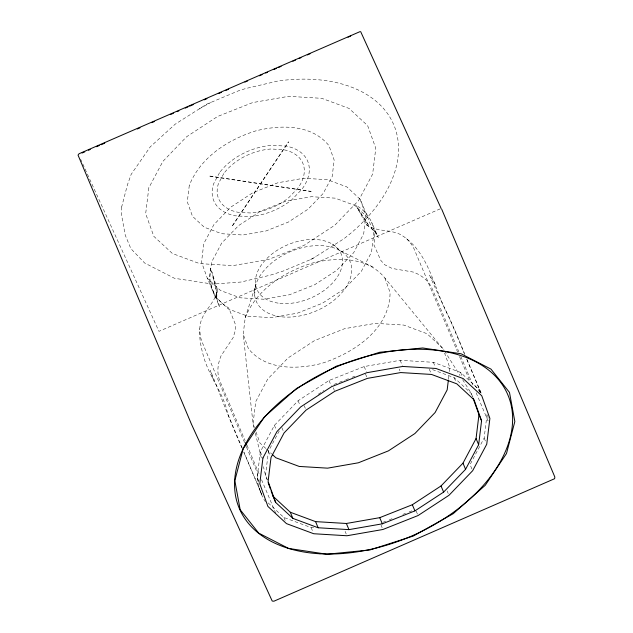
<?xml version="1.0" encoding="UTF-8"?>
<svg xmlns="http://www.w3.org/2000/svg" width="633" height="633" viewBox="0 0 633 633"><rect width="100%" height="100%" fill="white"/><g stroke="black" fill="none" stroke-linecap="round" stroke-linejoin="round"><path stroke-width="0.47" stroke-dasharray="3.17 2.37" d="M254.664 295.128L255.503 283.869M242.304 448.306L227.722 413.776C223.552 392.808 208.589 376.097 203.233 355.303C200.344 344.621 198.232 333.1 200.732 322.126C204.024 310.186 215.679 302.194 217.42 289.669L210.639 268.186L209.942 273.931A86.404 54.842 -22.9 0 0 223.987 304.789L228.822 308.129L235.112 323.653L235.603 329.603L233.102 337.674L221.052 355.849C217.76 363.722 216.565 372.623 219.778 380.773L245.106 440.734M217.42 289.669L216.771 294.962L216.233 289.408L211.731 271.415M253.975 427.536L253.05 423.714L243.207 334.208L245.208 317.719L255.985 284.249M258.81 482.18L257.188 477.654L260.329 451.827L274.421 425.329L298.088 400.752L329.018 380.504L364.173 366.562L400.119 360.296L433.344 362.313L460.579 372.426L479.165 389.627L480.653 393.14M279.24 430.986L268.424 451.329L265.512 475.288L267.15 479.846M448.457 379.302L448.924 375.464M449.39 371.618L449.857 367.781L444.564 353.04M471.909 468.966L470.058 464.575L484.15 438.076L487.054 414.164M245.208 317.719C256.444 289.653 283.671 272.15 311.491 263.296C336.202 257.038 367.362 256.325 384.896 278.022L443.947 350.073M232.438 225.641L288.537 141.8M232.509 225.799L288.601 141.958M318.209 394.296L323.946 390.537M199.158 108.963L210.639 102.522M310.542 259.577L315.598 256.745M440.244 208.835L158.962 331.344L80.541 159.073M333.955 384.453L338.489 382.656M339.391 382.292L344.827 380.14M345.737 379.776L348.451 378.7M352.075 377.268L354.796 376.184M383.005 522.265L385.711 521.196M389.319 519.764L392.025 518.696M402.841 514.4L405.547 513.331M409.147 511.899L411.854 510.831M268.17 502.926L283.901 517.485L311.135 527.59L316.025 527.89M209.871 176.053L311.104 191.38M209.942 176.219L311.175 191.538M432.529 369.632L454.185 377.672L471.435 393.631L472.914 397.144M373.027 267.039L340.348 250.795L332.357 244.101M458.885 351.924L432.03 288.339C428.454 280.411 421.285 275.078 413.349 272.095L392.088 268.432L384.611 264.705L380.702 260.242L373.953 244.916L374.657 239.171A86.404 54.842 -22.9 0 0 360.604 208.312L355.778 204.973L366.428 224.762C376.572 232.129 390.292 229.051 401.093 234.867C430.155 252.82 433.74 289.874 449.106 317.355L464.844 354.607M366.428 224.762L370.891 227.84L375.432 232.05L373.502 230.151L377.189 234.796L375.424 232.343L378.241 237.383L371.508 222.056M360.13 199.213L346.852 186.917L327.388 179.701L303.658 178.253L277.974 182.739L252.852 192.693L230.752 207.165L213.843 224.723L203.771 243.658L201.531 262.109L207.331 278.275L215.125 296.719L228.41 309.015L247.867 316.239L271.604 317.679L297.288 313.2L322.411 303.239L344.502 288.775L361.419 271.217L371.484 252.282L373.731 233.83L367.923 217.665L360.13 199.213L365.937 215.378L363.69 233.83L353.625 252.765L336.709 270.323L314.617 284.787L289.495 294.749L263.811 299.227L240.073 297.787L220.616 290.563L207.331 278.275M367.923 217.665L354.646 205.369L335.181 198.153L311.452 196.705L285.768 201.183L260.646 211.145L238.546 225.617L221.637 243.175L211.564 262.109L209.325 280.561L215.125 296.719M442.91 348.427L427.014 333.71L403.719 325.069L375.306 323.344L344.558 328.701L314.482 340.625L288.031 357.946L267.791 378.969L255.732 401.631L253.05 423.714L254.371 427.402M265.781 448.417L259.997 443.068L256.025 432.007M266.501 449.09L271.557 453.774M406.647 238.72L411.632 244.56L413.847 248.397L457.596 351.956M357.329 208.004L369.007 225.997L359.156 210.472M444.469 350.896L460.025 375.551M462.62 379.658L471.435 393.631L472.74 397.279M243.879 452.468L261.492 493.732L243.84 451.938M435.377 284.534L429.546 275.11C440.821 301.276 454.265 326.478 464.25 353.254M466.766 359.148L481.349 393.679M466.94 359.615L481.135 393.235M460.808 356.466L473.468 386.447M476.158 392.808L488.051 420.969L487.893 414.52M459.511 356.498L469.876 381.026M460.579 372.426L462.43 376.817M484.15 438.076L486.009 442.467M454.185 377.672L456.045 382.063M433.344 362.313L435.195 366.705M429.293 369.174L431.144 373.565M400.119 360.296L402.351 365.565M399.217 369.055L399.961 370.811M447.127 490.907L448.243 493.542M364.173 366.562L366.404 371.84M365.502 373.992L366.982 377.505M416.205 511.155L417.685 514.669M333.259 387.807L334.374 390.442M329.018 380.504L331.241 385.774M381.042 525.097L382.158 527.732M304.196 405.713L305.312 408.348M298.088 400.752L299.947 405.152M345.096 531.364L346.211 533.999M281.867 427.631L283.355 431.144M274.421 425.329L276.273 429.728M311.135 527.59L312.995 531.981M268.424 451.329L270.275 455.728M260.329 451.827L262.181 456.219M283.901 517.485L285.388 520.999M267.363 479.679L265.512 475.288L263.431 466.695M247.028 445.276L259.688 475.256M261.603 479.798L275.806 513.41M244.575 442.578L201.595 340.839L200.392 336.566L199.656 328.867M246.498 447.12L257.623 473.468L257.789 479.917A120.927 76.759 -22.9 0 0 265.417 501.787M257.188 477.654L258.675 481.167M241.956 447.919C230.404 422.535 221.012 396.298 210.393 370.558L213.653 381.098M260.424 491.825L261.975 495.497M213.092 291.053L219.39 306.57L217.443 301.15L216.391 295.405L216.913 298.349L216.755 292.304L212.237 274.461M479.165 389.627L480.463 393.251M384.896 278.022L390.078 292.462C389.857 329.564 353.467 353.095 321.786 363.366C297.083 369.625 265.915 370.345 248.389 348.648L243.207 334.208M255.36 433.265L261.587 459.052M474.663 385.457A120.927 76.759 -22.9 0 1 480.74 393.409M121.663 206.944L121.623 215.41L125.255 235.175L130.865 248.634L144.601 262.98L174.502 278.306L212.838 284.106L240.912 282.041L270.196 275.213L283.442 270.964L312.291 258.842L343.782 238.839A145.788 92.537 -22.9 0 0 393.892 125.065A145.788 92.537 -22.9 0 0 278.053 80.992L245.517 88.58L238.412 90.859L206.667 104.192L175.175 124.195L150.322 146.777L131.189 174.304L127.431 184.86L121.663 206.944M148.818 187.851L145.677 213.677L153.803 236.299L172.39 253.501L199.624 263.613L232.849 265.631L268.796 259.364L303.951 245.422L334.881 225.166L358.547 200.59L372.639 174.099L375.78 148.272L367.654 125.651L349.068 108.441L321.833 98.337L288.616 96.319L252.67 102.586L217.507 116.527L186.585 136.775L162.91 161.352L148.818 187.851M189.299 185.366L187.289 201.848L192.479 216.288L204.34 227.271L221.732 233.719L242.93 235.009L265.876 231.005L288.316 222.112L308.057 209.183L323.17 193.5L332.167 176.583L334.169 160.102L328.978 145.661C311.452 123.965 280.292 124.685 255.582 130.936C227.753 139.798 200.534 157.3 189.299 185.366M219.524 172.706L213.582 183.871A50.949 32.338 -22.9 0 0 234.985 215.79L248.983 216.636A50.949 32.338 -22.9 0 0 291.963 199.593L301.941 189.235A50.949 32.338 -22.9 0 0 286.472 146.16L272.475 145.313A50.949 32.338 -22.9 0 0 219.524 172.706M223.766 173.561L218.44 183.57A45.695 29.007 -22.9 0 0 237.644 212.197L250.193 212.965A45.695 29.007 -22.9 0 0 288.751 197.67L297.692 188.389A45.695 29.007 -22.9 0 0 283.821 149.744L271.264 148.984A45.695 29.007 -22.9 0 0 223.766 173.561M281.835 316.84A50.949 32.338 -22.9 0 0 351.6 267.577A50.949 32.338 -22.9 0 0 275.956 259.641A50.949 32.338 -22.9 0 0 281.835 316.84M279.873 303.342A45.695 29.007 -22.9 0 0 342.445 259.15A45.695 29.007 -22.9 0 0 274.595 252.037A45.695 29.007 -22.9 0 0 279.873 303.342"/><path stroke-width="0.95" d="M448.338 380.267L447.175 389.865L435.116 412.526L414.876 433.55L388.425 450.87L358.349 462.794L327.601 468.159L299.195 466.434L275.893 457.786L272.285 454.439M271.082 490.797L273.045 496.272L290.294 512.239L315.558 521.616L346.37 523.483L379.721 517.667L412.336 504.738L441.027 485.954L462.984 463.15L476.056 438.574L478.967 414.615L473.073 398.197M478.651 444.722L481.563 420.771L474.03 399.779L456.789 383.82L431.516 374.443L400.705 372.568L367.354 378.384L334.738 391.321L306.055 410.105L284.098 432.901L271.019 457.485L268.107 481.436L275.648 502.42L292.889 518.387L318.154 527.764L348.973 529.631L382.316 523.823L414.931 510.886L443.622 492.102L465.579 469.306L478.651 444.722L476.056 438.574M82.124 153.012L84.83 151.833M88.454 150.258L90.258 149.467M96.588 146.714L99.302 145.527M101.114 144.743L104.73 143.161M137.29 128.982L140.004 127.803M151.762 122.683L154.476 121.496M170.752 114.407L173.466 113.228M177.09 111.653L178.894 110.862M185.224 108.108L187.938 106.922M189.75 106.138L193.366 104.564M204.222 99.832L206.936 98.653M218.694 93.534L221.408 92.347M225.926 90.377L228.64 89.198M244.916 82.108L247.63 80.929M259.388 75.802L262.102 74.623M265.725 73.048L267.53 72.257M273.86 69.503L276.574 68.324M278.385 67.533L281.099 66.354M292.857 61.227L295.571 60.048M299.187 58.473L300.991 57.682M307.329 54.929L310.035 53.75M348.023 37.205L350.737 36.018M359.979 31.65L79.062 153.748L78.041 155.117L191.308 423.841L272.198 601.034L273.899 601.215L554.635 478.698L554.84 477.013L441.692 209.159M360.691 31.69L441.146 208.447M478.967 414.615L481.563 420.771M462.984 463.15L465.579 469.306M441.027 485.954L443.622 492.102M412.336 504.738L414.931 510.886M379.721 517.667L382.316 523.823M346.37 523.483L348.973 529.631M315.558 521.616L318.154 527.764M290.294 512.239L292.889 518.387M273.045 496.272L275.648 502.42M245.873 442.554L246.641 444.366M245.343 444.398L246.11 446.218M268.131 482.583L270.426 488.977M262.924 457.975L259.783 483.802L267.909 506.424L286.496 523.633L313.739 533.738L346.955 535.755L382.902 529.489L418.057 515.547L448.987 495.299L472.653 470.723L486.745 444.224L489.887 418.405L481.768 395.783L463.174 378.574L435.939 368.461L402.723 366.444L366.776 372.718L331.613 386.66L300.691 406.908L277.017 431.484L262.924 457.975M243.191 448.662L234.835 480.653L240.184 509.747L258.707 533.105L288.608 548.439L326.945 554.239L369.973 549.942L413.476 535.977L453.188 513.703L485.242 485.297L506.487 453.545L514.843 421.554L509.494 392.452L490.963 369.102L461.069 353.768L422.725 347.968L379.705 352.257L336.202 366.23L296.481 388.504L264.428 416.91L243.191 448.662M319.981 553.788A145.788 92.537 -22.9 0 0 511.496 406.829A145.788 92.537 -22.9 0 0 289.289 394.327A145.788 92.537 -22.9 0 0 319.981 553.788"/></g></svg>
